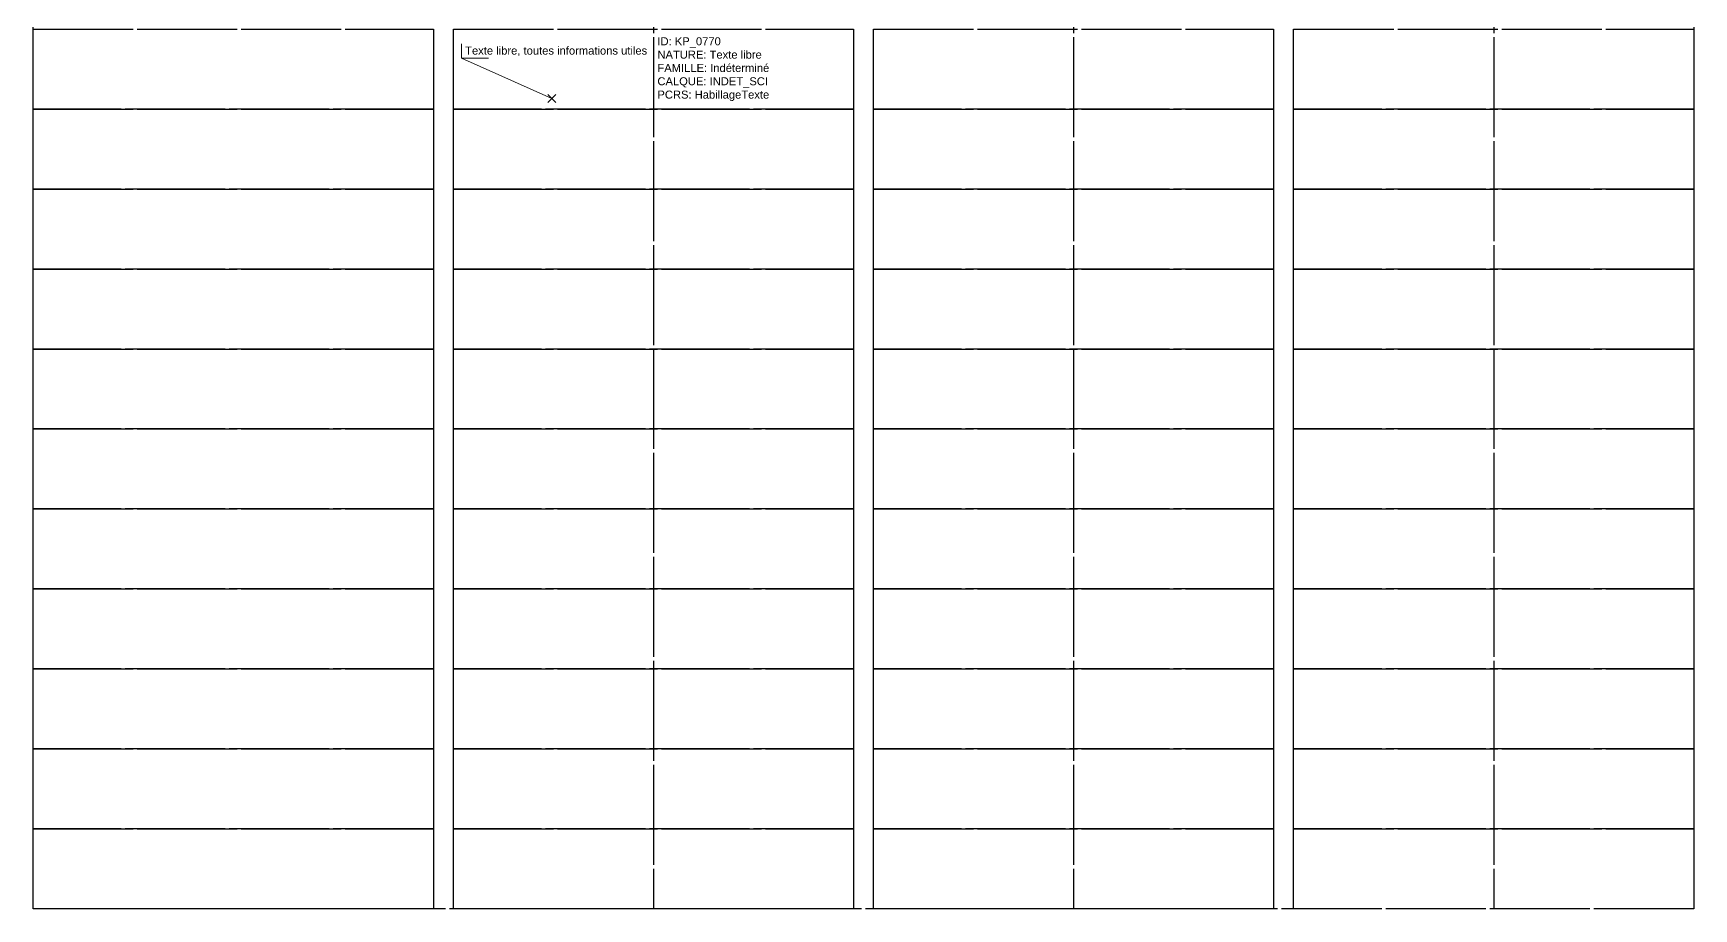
# Model space of a CAD drawing. Header units: metres. Extents: x 3067 to 3319, y 1703 to 1914.
# Drawn here: x 3277.05 to 3318.55, y 1810.56 to 1832.46 of the extents above; entities that cross this region are included whole.
import ezdxf

# ---------------------------------------------------------------- set-up
doc = ezdxf.new("R2010")
doc.units = ezdxf.units.M
doc.header["$PDMODE"] = 3
doc.header["$PDSIZE"] = 0.1
doc.linetypes.add('Socle_Continu', pattern=[2.5, 2.5, 0])
doc.layers.get('0').update_dxf_attribs({"lineweight": 30})
doc.layers.add('1', color=7, linetype='Socle_Continu', lineweight=30)
doc.layers.add('INDET_SCI', color=7, linetype='Socle_Continu', lineweight=13)
doc.styles.get("Standard").update_dxf_attribs({"font": 'arial.ttf'})

# ---------------------------------------------------------------- blocks, each defined once
blk = doc.blocks.new('*U377')
at = {"layer": 'INDET_SCI', "linetype": 'Socle_Continu'}
blk.add_line((-2.258, 1.006), (0, 0), dxfattribs=at)
at = {"layer": 'INDET_SCI', "linetype": 'Socle_Continu', "flags": 128}
blk.add_lwpolyline([(-1.585, 1.006), (-2.258, 1.006), (-2.258, 1.363)], dxfattribs=at)
at = {"layer": 'INDET_SCI', "linetype": 'Socle_Continu'}
blk.add_point((0, 0), dxfattribs=at)
blk.add_attdef('TXT', (-2.17, 1.094), '', height=0.2, dxfattribs=at)
at = {"layer": 'INDET_SCI', "linetype": 'Socle_Continu', "flags": 9}
for tag, p in [('NATURE', (1.967, -0.177)), ('ID', (1.967, 0.144)), ('FAMILLE', (1.967, -0.499)), ('CALQUE', (1.967, -0.82)), ('PCRS', (1.967, -1.141))]:
    blk.add_attdef(tag, p, '', height=0.2, dxfattribs=at)

msp = doc.modelspace()

# ---------------------------------------------------------------- linework, layer by layer
at = {"linetype": 'Socle_Continu'}
for p, q in [((3292.549, 1850.56), (3292.549, 1810.56)), ((3303.049, 1850.56), (3303.049, 1810.56)), ((3313.549, 1850.56), (3313.549, 1810.56))]:
    msp.add_line(p, q, dxfattribs=at)
for points in [[(3277.049, 1832.56), (3287.049, 1832.56), (3287.049, 1830.56), (3277.049, 1830.56)], [(3287.549, 1832.56), (3297.549, 1832.56), (3297.549, 1830.56), (3287.549, 1830.56)], [(3298.049, 1832.56), (3308.049, 1832.56), (3308.049, 1830.56), (3298.049, 1830.56)], [(3308.549, 1832.56), (3318.549, 1832.56), (3318.549, 1830.56), (3308.549, 1830.56)], [(3277.049, 1830.56), (3287.049, 1830.56), (3287.049, 1828.56), (3277.049, 1828.56)], [(3287.549, 1830.56), (3297.549, 1830.56), (3297.549, 1828.56), (3287.549, 1828.56)], [(3298.049, 1830.56), (3308.049, 1830.56), (3308.049, 1828.56), (3298.049, 1828.56)], [(3308.549, 1830.56), (3318.549, 1830.56), (3318.549, 1828.56), (3308.549, 1828.56)], [(3277.049, 1828.56), (3287.049, 1828.56), (3287.049, 1826.56), (3277.049, 1826.56)], [(3287.549, 1828.56), (3297.549, 1828.56), (3297.549, 1826.56), (3287.549, 1826.56)], [(3298.049, 1828.56), (3308.049, 1828.56), (3308.049, 1826.56), (3298.049, 1826.56)], [(3308.549, 1828.56), (3318.549, 1828.56), (3318.549, 1826.56), (3308.549, 1826.56)], [(3277.049, 1826.56), (3287.049, 1826.56), (3287.049, 1824.56), (3277.049, 1824.56)], [(3287.549, 1826.56), (3297.549, 1826.56), (3297.549, 1824.56), (3287.549, 1824.56)], [(3298.049, 1826.56), (3308.049, 1826.56), (3308.049, 1824.56), (3298.049, 1824.56)], [(3308.549, 1826.56), (3318.549, 1826.56), (3318.549, 1824.56), (3308.549, 1824.56)], [(3277.049, 1824.56), (3287.049, 1824.56), (3287.049, 1822.56), (3277.049, 1822.56)], [(3287.549, 1824.56), (3297.549, 1824.56), (3297.549, 1822.56), (3287.549, 1822.56)], [(3298.049, 1824.56), (3308.049, 1824.56), (3308.049, 1822.56), (3298.049, 1822.56)], [(3308.549, 1824.56), (3318.549, 1824.56), (3318.549, 1822.56), (3308.549, 1822.56)], [(3277.049, 1822.56), (3287.049, 1822.56), (3287.049, 1820.56), (3277.049, 1820.56)], [(3287.549, 1822.56), (3297.549, 1822.56), (3297.549, 1820.56), (3287.549, 1820.56)], [(3298.049, 1822.56), (3308.049, 1822.56), (3308.049, 1820.56), (3298.049, 1820.56)], [(3308.549, 1822.56), (3318.549, 1822.56), (3318.549, 1820.56), (3308.549, 1820.56)], [(3277.049, 1820.56), (3287.049, 1820.56), (3287.049, 1818.56), (3277.049, 1818.56)], [(3287.549, 1820.56), (3297.549, 1820.56), (3297.549, 1818.56), (3287.549, 1818.56)], [(3298.049, 1820.56), (3308.049, 1820.56), (3308.049, 1818.56), (3298.049, 1818.56)], [(3308.549, 1820.56), (3318.549, 1820.56), (3318.549, 1818.56), (3308.549, 1818.56)], [(3277.049, 1818.56), (3287.049, 1818.56), (3287.049, 1816.56), (3277.049, 1816.56)], [(3287.549, 1818.56), (3297.549, 1818.56), (3297.549, 1816.56), (3287.549, 1816.56)], [(3298.049, 1818.56), (3308.049, 1818.56), (3308.049, 1816.56), (3298.049, 1816.56)], [(3308.549, 1818.56), (3318.549, 1818.56), (3318.549, 1816.56), (3308.549, 1816.56)], [(3277.049, 1816.56), (3287.049, 1816.56), (3287.049, 1814.56), (3277.049, 1814.56)], [(3287.549, 1816.56), (3297.549, 1816.56), (3297.549, 1814.56), (3287.549, 1814.56)], [(3298.049, 1816.56), (3308.049, 1816.56), (3308.049, 1814.56), (3298.049, 1814.56)], [(3308.549, 1816.56), (3318.549, 1816.56), (3318.549, 1814.56), (3308.549, 1814.56)], [(3277.049, 1814.56), (3287.049, 1814.56), (3287.049, 1812.56), (3277.049, 1812.56)], [(3287.549, 1814.56), (3297.549, 1814.56), (3297.549, 1812.56), (3287.549, 1812.56)], [(3298.049, 1814.56), (3308.049, 1814.56), (3308.049, 1812.56), (3298.049, 1812.56)], [(3308.549, 1814.56), (3318.549, 1814.56), (3318.549, 1812.56), (3308.549, 1812.56)], [(3277.049, 1812.56), (3287.049, 1812.56), (3287.049, 1810.56), (3277.049, 1810.56)], [(3287.549, 1812.56), (3297.549, 1812.56), (3297.549, 1810.56), (3287.549, 1810.56)], [(3298.049, 1812.56), (3308.049, 1812.56), (3308.049, 1810.56), (3298.049, 1810.56)], [(3308.549, 1812.56), (3318.549, 1812.56), (3318.549, 1810.56), (3308.549, 1810.56)]]:
    msp.add_lwpolyline(points, close=True, dxfattribs=at)
at = {"layer": '1', "color": 250, "linetype": 'Socle_Continu'}
msp.add_lwpolyline([(3277.049, 1853.253), (3318.549, 1853.253), (3318.549, 1810.56), (3277.049, 1810.56)], close=True, dxfattribs=at)

# ---------------------------------------------------------------- block references
at = {"layer": 'INDET_SCI', "linetype": 'Socle_Continu'}
msp.add_blockref('*U377', (3290.014, 1830.83), dxfattribs=at).add_auto_attribs({'TXT': 'Texte libre, toutes informations utiles'})

# ---------------------------------------------------------------- texts
at = {"linetype": 'Socle_Continu', "insert": (3292.649, 1831.56), "char_height": 0.2, "width": 4.9, "attachment_point": 4}
msp.add_mtext('ID: KP_0770\\PNATURE: Texte libre\\PFAMILLE: Indéterminé\\PCALQUE: INDET_SCI\\PPCRS: HabillageTexte', dxfattribs=at)

doc.saveas('drawing.dxf')
